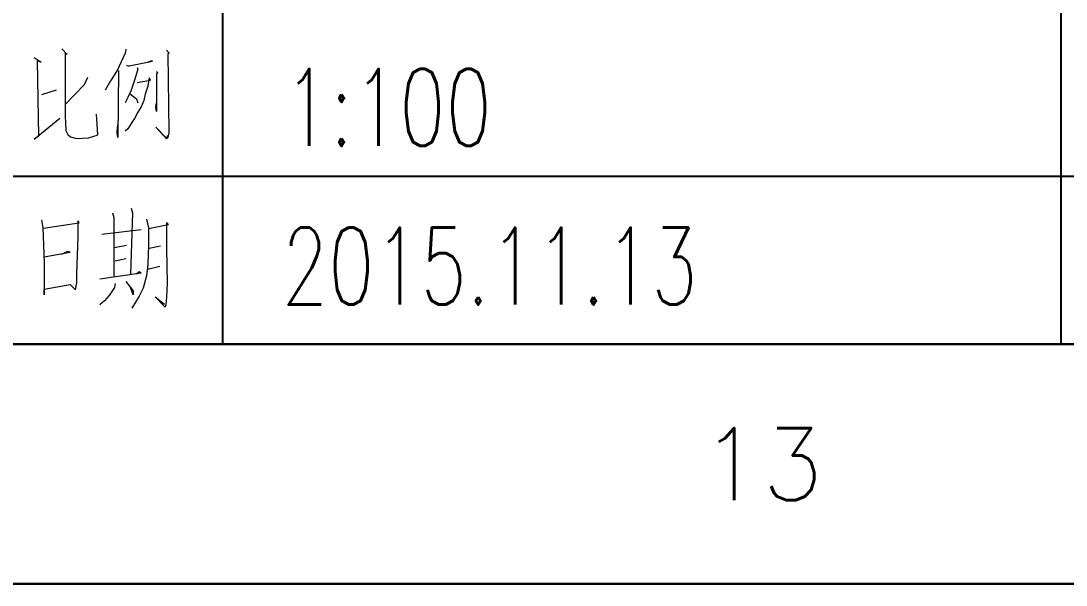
# Model space of a CAD drawing. Header units: millimetres. Extents: x 272502 to 382320, y 153465 to 264763.
# Drawn here: x 367951 to 372315, y 205333 to 207687 of the extents above; entities that cross this region are included whole.
import ezdxf
from ezdxf.enums import TextEntityAlignment as Align

# ---------------------------------------------------------------- set-up
doc = ezdxf.new("R2010")
doc.units = ezdxf.units.MM
doc.header["$LTSCALE"] = 1000
doc.layers.get('0').update_dxf_attribs({"color": 8})
doc.layers.add('PUB_TEXT', color=8, linetype='Continuous')
doc.styles.add('HZ', font='geditxt.shx', dxfattribs={"width": 0.75, "bigfont": 'hzfs_1.shx'})
doc.styles.get("Standard").update_dxf_attribs({"font": 'txt', "bigfont": 'gbcbig.shx'})

# ---------------------------------------------------------------- blocks, each defined once
blk = doc.blocks.new('GEDI_WK_A11')
at = {"color": 3}
blk.add_lwpolyline([(0, 0, 0.1, 0.1, 0), (1050, 0, 0.1, 0.1, 0), (1050, 594, 0.1, 0.1, 0), (0, 594, 0.1, 0.1, 0)], format="xyseb", close=True, dxfattribs=at)
blk.add_lwpolyline([(25, 10), (1040, 10), (1040, 584), (25, 584)], close=True, dxfattribs=at)
blk.add_text('13', height=3, dxfattribs=at).set_placement((937.5, 5), align=Align.MIDDLE)
blk = doc.blocks.new('GEDI_TQ_2012')
at = {"color": 2}
for p, q in [((-90, 0), (-90, 40)), ((-125, 0), (-125, 28)), ((0, 7), (-180, 7))]:
    blk.add_line(p, q, dxfattribs=at)
at = {"color": 7}
blk.add_line((0, 0), (-180, 0), dxfattribs=at)
at = {"color": 7, "lineweight": 0}
for points in [[(-131.732, 12.325), (-131.504, 12.09), (-131.591, 12.16), (-131.591, 11.47), (-131.591, 10.78), (-131.591, 10.161), (-131.591, 9.698), (-131.591, 9.666), (-131.591, 9.533), (-131.567, 8.914), (-131.481, 8.749), (-131.371, 8.647), (-131.12, 8.584), (-130.618, 8.616), (-130.258, 8.718), (-130.226, 8.749), (-130.281, 9.596)], [(-129.055, 12.306), (-129.079, 12.142), (-129.416, 11.42), (-129.69, 10.989), (-129.918, 10.597)], [(-127.354, 12.267), (-127.244, 12.142), (-127.299, 12.11), (-127.267, 8.856), (-127.267, 8.824), (-127.299, 8.628), (-127.354, 8.566), (-127.801, 9.06), (-127.354, 8.597), (-127.299, 8.73)], [(-132.877, 11.964), (-132.594, 11.768), (-132.759, 11.831), (-132.704, 8.678), (-132.877, 8.553), (-131.818, 9.439)], [(-129.024, 11.648), (-128.969, 11.616), (-128.914, 11.616), (-127.942, 11.812), (-128.02, 11.812), (-128.161, 11.749)], [(-129.361, 11.42), (-129.385, 8.628), (-129.416, 8.824), (-129.416, 8.856), (-129.385, 9.154)], [(-128.577, 11.546), (-128.553, 11.483), (-128.695, 11.02), (-128.828, 10.597), (-128.969, 10.299), (-129.079, 10.071)], [(-127.769, 11.381), (-127.714, 11.318), (-127.769, 11.287), (-127.769, 9.711), (-127.801, 9.875), (-127.769, 10.071)], [(-131.591, 9.996), (-130.783, 10.843), (-130.642, 11.141)], [(-128.577, 10.926), (-128.02, 11.02), (-128.075, 11.122), (-128.138, 10.761), (-128.248, 10.432), (-128.302, 10.173), (-128.412, 9.907), (-128.553, 9.679), (-128.695, 9.42), (-128.828, 9.216), (-128.969, 8.989), (-129.079, 8.895)], [(-132.563, 10.419), (-131.951, 10.615)], [(-128.859, 10.432), (-128.608, 10.236), (-128.553, 10.071)], [(-128.839, 5.674), (-128.777, 5.478), (-128.863, 2.922)], [(-129.616, 5.478), (-129.561, 5.282), (-129.561, 2.827)], [(-132.575, 5.188), (-132.521, 4.858), (-132.489, 4.137), (-132.466, 3.384), (-132.466, 3.282), (-132.466, 2.757), (-132.466, 2.067), (-132.466, 2.302), (-131.376, 2.498), (-131.156, 2.263), (-131.101, 2.561), (-131.101, 2.953), (-131.07, 3.706), (-131.046, 4.498), (-131.046, 5.149), (-131.015, 5.055), (-132.489, 4.827)], [(-128.196, 5.219), (-128.11, 4.858), (-128.11, 4.137), (-128.142, 3.345), (-128.196, 2.859), (-128.338, 2.333), (-128.502, 2.004), (-128.808, 1.51)], [(-128.11, 4.827), (-127.279, 4.992), (-127.357, 5.086), (-127.357, 4.066), (-127.357, 4.004), (-127.334, 2.529), (-127.357, 1.973), (-127.389, 1.643), (-127.412, 1.541), (-127.836, 1.973), (-127.444, 1.675)], [(-130.063, 4.592), (-128.416, 4.788)], [(-129.53, 4.035), (-129.028, 4.137)], [(-128.087, 4.004), (-127.608, 4.106)], [(-132.466, 3.643), (-131.376, 3.839), (-131.493, 3.87), (-131.736, 3.745)], [(-129.506, 3.478), (-129.059, 3.58)], [(-128.142, 3.149), (-128.087, 3.149), (-127.64, 3.251)], [(-130.141, 2.725), (-128.416, 2.984), (-128.502, 3.023), (-128.612, 2.922)], [(-129.059, 2.624), (-128.753, 2.231), (-128.753, 2.067), (-128.863, 2.365)], [(-129.506, 2.529), (-129.53, 2.365), (-129.757, 2.035), (-129.953, 1.808), (-130.141, 1.643)]]:
    blk.add_lwpolyline(points, dxfattribs=at)
blk.add_text('445566', height=0.0001).set_placement((-132.466, 2.302))

msp = doc.modelspace()

# ---------------------------------------------------------------- block references
at = {"xscale": 100, "yscale": 100, "zscale": 100}
for name, p in [('GEDI_WK_A11', (277294.7, 205337.7)), ('GEDI_TQ_2012', (381294.7, 206337.7))]:
    msp.add_blockref(name, p, dxfattribs=at)

# ---------------------------------------------------------------- texts
at = {"layer": 'PUB_TEXT', "style": 'HZ', "width": 0.7}
for s, p in [('1:100', (369049.2, 207165.1)), ('2015.11.13', (369040.7, 206503.1))]:
    msp.add_text(s, height=321.41, dxfattribs=at).set_placement(p)

doc.saveas('drawing.dxf')
